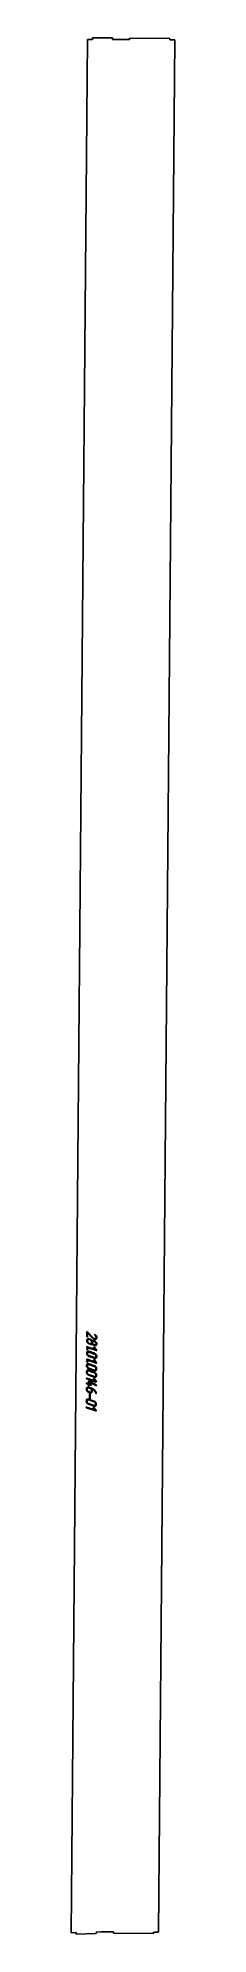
# Model space of a CAD drawing. Header units: millimetres. Extents: x 162 to 265, y 128 to 2016.
import ezdxf

# ---------------------------------------------------------------- set-up
doc = ezdxf.new("R2010")
doc.units = ezdxf.units.MM
doc.linetypes.add('K5LT_BASIC', pattern=[0])
doc.layers.add('Engraving', color=7, linetype='Continuous')

msp = doc.modelspace()

# ---------------------------------------------------------------- linework, layer by layer
at = {"color": 150, "linetype": 'K5LT_BASIC', "lineweight": 25, "true_color": 0x0080ff}
for p, q in [((161.6, 129.8), (177.8, 2014.4)), ((182.8, 2014.3), (177.8, 2014.4)), ((182.8, 2015.8), (182.8, 2014.3)), ((202.8, 2015.8), (182.8, 2015.8)), ((202.8, 2014.3), (202.8, 2015.8)), ((207.8, 2014.3), (202.8, 2014.3)), ((219.9, 2014.2), (214.9, 2014.3)), ((219.9, 2015.7), (219.9, 2014.2)), ((259.9, 2015.4), (219.9, 2015.7)), ((264.9, 2013.8), (248.7, 130.3)), ((259.9, 2013.9), (259.9, 2015.4)), ((264.9, 2013.8), (259.9, 2013.9)), ((161.6, 129.8), (166.6, 129.9)), ((166.6, 129.9), (166.6, 128.4)), ((166.6, 128.4), (186.6, 129)), ((186.6, 130.5), (191.6, 130.6)), ((186.6, 129), (186.6, 130.5)), ((198.7, 130.6), (203.7, 130.6)), ((203.7, 130.6), (203.7, 129.2)), ((203.7, 129.2), (243.7, 128.9)), ((243.7, 130.3), (248.7, 130.2)), ((243.7, 128.9), (243.7, 130.3)), ((248.7, 130.2), (248.7, 130.3))]:
    msp.add_line(p, q, dxfattribs=at)
for points in [[(214.9, 2014.3), (214.6, 2014.3), (214, 2014.3), (213.1, 2014.3), (212.2, 2014.3), (211.4, 2014.3), (210.5, 2014.3), (209.6, 2014.3), (208.7, 2014.3), (208.1, 2014.3), (207.8, 2014.3)], [(191.6, 130.6), (191.9, 130.6), (192.5, 130.6), (193.4, 130.6), (194.3, 130.6), (195.2, 130.6), (196, 130.6), (196.9, 130.6), (197.8, 130.6), (198.4, 130.6), (198.7, 130.6)]]:
    msp.add_open_spline(points, degree=3, dxfattribs=at)
at = {"layer": 'Engraving', "color": 150, "linetype": 'K5LT_BASIC', "lineweight": 25, "true_color": 0x0080ff}
for p, q in [((177.2, 723.4), (177.2, 727.7)), ((177.2, 718.9), (177.2, 719.6)), ((177.8, 727.8), (183.6, 721.8)), ((183.2, 721.4), (177.9, 726.8)), ((177.9, 726.8), (177.9, 723.2)), ((177.9, 718.6), (177.9, 719.3)), ((179.3, 721), (180.7, 720.5)), ((179.3, 720.2), (180.7, 719.8)), ((182.1, 717.8), (182.1, 717.1)), ((183.6, 721.8), (183.9, 721.6)), ((183.9, 721.6), (184.2, 721.4)), ((184.3, 718.9), (185, 718.6)), ((184.3, 718.2), (185, 717.9)), ((185.4, 725.1), (185.5, 725)), ((177.1, 706.4), (177.1, 707.1)), ((177.4, 700.7), (185.7, 697.7)), ((186.6, 696.7), (177.4, 699.9)), ((177.5, 713.1), (185.8, 710.2)), ((186.7, 709.2), (177.5, 712.4)), ((177.8, 706.2), (177.8, 706.9)), ((179.2, 708.5), (184.9, 706.5)), ((179.2, 707.8), (184.9, 705.8)), ((184.8, 702.3), (179.2, 704.3)), ((184.8, 701.6), (179.2, 703.5)), ((180.7, 716.2), (179.3, 716.7)), ((180.7, 715.5), (179.3, 716)), ((185, 715.1), (184.2, 715.3)), ((184.9, 714.4), (184.2, 714.6)), ((185.7, 697.7), (184.2, 699.8)), ((185.8, 710.2), (184.3, 712.2)), ((184.7, 700.1), (186.8, 697.2)), ((184.8, 712.6), (186.9, 709.7)), ((185.2, 714.3), (184.9, 714.4)), ((185.4, 714.2), (185.2, 714.3)), ((185.8, 714.2), (185.4, 714.2)), ((186.3, 703.9), (186.3, 703.2)), ((187, 716.6), (187.1, 716.2)), ((187, 703.7), (187, 703)), ((187.1, 716.2), (187.1, 716)), ((187.1, 716), (187.1, 715.8)), ((176.9, 687.6), (176.9, 688.3)), ((177, 694), (177, 694.7)), ((177.2, 681.9), (185.6, 679)), ((186.4, 677.9), (177.2, 681.2)), ((177.6, 687.4), (177.6, 688.1)), ((177.7, 693.7), (177.7, 694.5)), ((179, 689.7), (184.7, 687.8)), ((179, 689), (184.7, 687)), ((184.7, 683.5), (179, 685.5)), ((184.7, 682.8), (179, 684.8)), ((179.1, 696.1), (184.8, 694.1)), ((179.1, 695.4), (184.8, 693.4)), ((184.7, 689.8), (179.1, 691.8)), ((184.7, 689.1), (179.1, 691.1)), ((185.6, 679), (184.1, 681)), ((184.6, 681.3), (186.7, 678.5)), ((186.1, 685.1), (186.1, 684.4)), ((186.2, 691.5), (186.2, 690.8)), ((186.8, 684.9), (186.8, 684.2)), ((186.9, 691.2), (186.9, 690.5)), ((176.7, 670.7), (176.8, 671.4)), ((177.2, 676.9), (178.9, 676.3)), ((178.9, 675.6), (177.2, 676.2)), ((177.5, 670.5), (177.5, 671.2)), ((178.8, 660.9), (184.5, 658.9)), ((178.9, 676.3), (179, 678.8)), ((178.9, 674.5), (178.9, 675.6)), ((178.9, 672.8), (182.1, 671.7)), ((178.9, 672.1), (181.7, 671.1)), ((180.3, 668), (178.9, 668.5)), ((180.3, 667.3), (178.9, 667.8)), ((179.3, 679), (179.4, 679)), ((179.4, 679), (186.5, 675.1)), ((179.7, 678.1), (179.6, 676.1)), ((179.6, 676.1), (181.4, 675.4)), ((181.4, 674.7), (179.6, 675.4)), ((179.6, 675.4), (179.6, 674.3)), ((186.3, 674.5), (179.7, 678.1)), ((179.9, 661.8), (179.9, 666.1)), ((180.6, 665.8), (180.6, 661.6)), ((181.7, 671.1), (181.7, 669)), ((182.4, 670.9), (182.4, 668.7)), ((185.9, 667.3), (185.7, 667.7)), ((185.9, 667.2), (185.9, 667.3)), ((186, 667), (185.9, 667.2)), ((186.4, 674.4), (186.3, 674.5)), ((186.6, 667), (186.7, 666.9)), ((186.7, 674.9), (186.7, 674.7)), ((176.6, 658.8), (176.7, 659.5)), ((186.2, 649.1), (176.9, 652.3)), ((177, 653), (185.3, 650.1)), ((177.4, 658.6), (177.4, 659.3)), ((178.8, 660.2), (184.5, 658.2)), ((184.4, 654.6), (178.8, 656.6)), ((184.4, 653.9), (178.8, 655.9)), ((185.3, 650.1), (183.8, 652.2)), ((184.3, 652.5), (186.4, 649.6)), ((185.9, 656.3), (185.9, 655.6)), ((186.6, 656), (186.6, 655.3))]:
    msp.add_line(p, q, dxfattribs=at)
for points in [[(177.4, 727.9), (177.2, 727.8), (177.2, 727.7)], [(177.2, 723.4), (177.2, 723.3), (177.3, 723.1)], [(177.8, 720.8), (177.2, 720.4), (177.2, 719.6)], [(177.2, 718.9), (177.2, 718), (177.8, 717.1)], [(177.3, 723.1), (177.4, 723), (177.6, 723)], [(177.6, 727.9), (177.5, 728), (177.4, 727.9)], [(177.8, 727.8), (177.7, 727.9), (177.6, 727.9)], [(177.6, 723), (177.7, 722.9), (177.8, 723)], [(177.8, 723), (177.9, 723.1), (177.9, 723.2)], [(179.3, 721), (178.4, 721.3), (177.8, 720.8)], [(178.3, 720.2), (177.9, 719.9), (177.9, 719.3)], [(177.9, 718.6), (177.9, 718), (178.3, 717.5)], [(179.3, 720.2), (178.7, 720.4), (178.3, 720.2)], [(178.3, 717.5), (178.7, 716.9), (179.3, 716.7)], [(181.8, 719.8), (181.3, 720.3), (180.7, 720.5)], [(181.7, 719), (181.3, 719.5), (180.7, 719.8)], [(182.1, 717.8), (182.1, 718.4), (181.7, 719)], [(182.6, 718.7), (182.3, 719.3), (181.8, 719.8)], [(183.3, 719), (182.9, 718.9), (182.6, 718.7)], [(183.3, 718.1), (182.8, 717.8), (182.8, 717.2)], [(182.8, 717.2), (182.8, 716.7), (183.2, 716.1)], [(183.2, 721.4), (183.7, 721), (184, 720.7)], [(184.3, 718.9), (183.8, 719), (183.3, 719)], [(184.3, 718.2), (183.7, 718.4), (183.3, 718.1)], [(184, 720.7), (184.3, 720.5), (184.7, 720.4)], [(184.7, 721.1), (184.4, 721.2), (184.2, 721.4)], [(185.9, 721.3), (185.4, 720.9), (184.7, 721.1)], [(184.7, 720.4), (185.7, 720), (186.4, 720.6)], [(185.1, 725.1), (185, 725), (185, 724.8)], [(185, 724.8), (185, 724.7), (185.1, 724.6)], [(186.5, 717.5), (185.8, 718.3), (185, 718.6)], [(186, 717.1), (185.6, 717.7), (185, 717.9)], [(185.4, 725.1), (185.2, 725.1), (185.1, 725.1)], [(185.1, 724.6), (185.1, 724.5), (185.2, 724.4)], [(185.2, 724.4), (185.9, 724), (186.2, 723.4)], [(186.8, 723.6), (186.3, 724.4), (185.5, 725)], [(186.3, 721.8), (186.1, 721.5), (185.9, 721.3)], [(186.2, 723.4), (186.4, 722.9), (186.4, 722.4)], [(186.4, 722.4), (186.4, 722.1), (186.3, 721.8)], [(186.4, 720.6), (187.1, 721.2), (187.1, 722.2)], [(187, 716.6), (186.8, 717.1), (186.5, 717.5)], [(187.1, 722.2), (187.2, 722.9), (186.8, 723.6)], [(177.1, 700.6), (177, 700.5), (177, 700.4)], [(177, 700.4), (177, 700.3), (177.1, 700.1)], [(177.1, 698.8), (177, 698.8), (177, 698.5)], [(177, 698.5), (177, 698.2), (177.2, 698.1)], [(177.2, 713.1), (177.1, 712.9), (177.1, 712.9)], [(177.1, 712.9), (177.1, 712.7), (177.2, 712.6)], [(177.2, 711.3), (177.1, 711.2), (177.1, 710.9)], [(177.1, 710.9), (177.1, 710.7), (177.3, 710.5)], [(177.7, 708.4), (177.1, 708), (177.1, 707.1)], [(177.1, 706.4), (177, 705.5), (177.7, 704.7)], [(177.4, 700.7), (177.2, 700.7), (177.1, 700.6)], [(177.1, 700.1), (177.2, 700), (177.4, 699.9)], [(177.5, 698.9), (177.3, 698.9), (177.1, 698.8)], [(177.5, 713.1), (177.3, 713.2), (177.2, 713.1)], [(177.2, 712.6), (177.3, 712.4), (177.5, 712.4)], [(177.6, 711.3), (177.4, 711.4), (177.2, 711.3)], [(177.3, 710.5), (177.4, 710.3), (177.6, 710.2)], [(177.8, 698.6), (177.6, 698.8), (177.5, 698.9)], [(178, 711), (177.8, 711.2), (177.6, 711.3)], [(177.6, 710.2), (177.8, 710.2), (178, 710.3)], [(179.2, 708.5), (178.3, 708.8), (177.7, 708.4)], [(177.7, 704.7), (178.3, 703.8), (179.2, 703.5)], [(177.8, 717.1), (178.4, 716.3), (179.3, 716)], [(178.2, 707.7), (177.8, 707.4), (177.8, 706.9)], [(177.8, 706.2), (177.8, 705.6), (178.2, 705)], [(178.1, 698.1), (178.1, 698.4), (177.8, 698.6)], [(178.2, 710.6), (178.2, 710.8), (178, 711)], [(178, 710.3), (178.2, 710.4), (178.2, 710.6)], [(179.2, 707.8), (178.6, 708), (178.2, 707.7)], [(178.2, 705), (178.6, 704.5), (179.2, 704.3)], [(180.7, 716.2), (181.3, 716), (181.7, 716.3)], [(180.7, 715.5), (181.3, 715.3), (181.8, 715.4)], [(181.7, 716.3), (182.1, 716.5), (182.1, 717.1)], [(181.8, 715.4), (182.3, 715.6), (182.6, 716)], [(182.6, 716), (182.9, 715.5), (183.3, 715.1)], [(183.2, 716.1), (183.6, 715.5), (184.2, 715.3)], [(183.3, 715.1), (183.7, 714.8), (184.2, 714.6)], [(184.2, 700.3), (184.1, 700.2), (184.1, 700.1)], [(184.1, 700.1), (184.1, 699.9), (184.2, 699.8)], [(184.3, 712.7), (184.2, 712.7), (184.2, 712.5)], [(184.2, 712.5), (184.2, 712.4), (184.3, 712.2)], [(184.5, 700.3), (184.3, 700.4), (184.2, 700.3)], [(184.6, 712.7), (184.4, 712.8), (184.3, 712.7)], [(184.7, 700.1), (184.5, 700.3), (184.5, 700.3)], [(184.8, 712.6), (184.6, 712.7), (184.6, 712.7)], [(184.8, 702.3), (185.4, 702.1), (185.8, 702.3)], [(184.8, 701.6), (185.7, 701.3), (186.3, 701.7)], [(186.4, 705.4), (185.7, 706.2), (184.9, 706.5)], [(185.9, 705.1), (185.5, 705.6), (184.9, 705.8)], [(185, 715.1), (185.5, 714.9), (186, 715.1)], [(185.8, 714.2), (186.2, 714.2), (186.5, 714.4)], [(185.8, 702.3), (186.3, 702.6), (186.3, 703.2)], [(186.3, 703.9), (186.3, 704.5), (185.9, 705.1)], [(186.4, 716), (186.4, 716.6), (186, 717.1)], [(186, 715.1), (186.4, 715.4), (186.4, 716)], [(186.3, 701.7), (187, 702.1), (187, 703)], [(187, 703.7), (187, 704.6), (186.4, 705.4)], [(186.5, 714.4), (187.1, 714.9), (187.1, 715.8)], [(186.7, 709.2), (186.8, 709.1), (186.9, 709.2)], [(187, 709.4), (187, 709.5), (186.9, 709.7)], [(186.9, 709.2), (187, 709.3), (187, 709.4)], [(176.9, 681.9), (176.8, 681.7), (176.8, 681.6)], [(176.8, 681.6), (176.8, 681.5), (176.9, 681.4)], [(177.5, 689.6), (176.9, 689.2), (176.9, 688.3)], [(176.9, 687.6), (176.9, 686.8), (177.5, 685.9)], [(177.2, 681.9), (177, 681.9), (176.9, 681.9)], [(176.9, 681.4), (177, 681.2), (177.2, 681.2)], [(177.6, 696), (177, 695.5), (177, 694.7)], [(177, 694), (176.9, 693.1), (177.6, 692.3)], [(177.2, 698.1), (177.3, 697.9), (177.5, 697.8)], [(177.5, 697.8), (177.7, 697.7), (177.9, 697.8)], [(179, 689.7), (178.2, 690.1), (177.5, 689.6)], [(177.5, 685.9), (178.1, 685.1), (179, 684.8)], [(179.1, 696.1), (178.2, 696.4), (177.6, 696)], [(177.6, 692.3), (178.2, 691.4), (179.1, 691.1)], [(178, 688.9), (177.6, 688.7), (177.6, 688.1)], [(177.6, 687.4), (177.6, 686.8), (178, 686.2)], [(178.1, 695.3), (177.7, 695), (177.7, 694.5)], [(177.7, 693.7), (177.7, 693.2), (178.1, 692.6)], [(177.9, 697.8), (178, 697.9), (178.1, 698.1)], [(179, 689), (178.5, 689.2), (178, 688.9)], [(178, 686.2), (178.4, 685.7), (179, 685.5)], [(179.1, 695.4), (178.5, 695.6), (178.1, 695.3)], [(178.1, 692.6), (178.5, 692), (179.1, 691.8)], [(184.1, 681.5), (183.9, 681.4), (183.9, 681.3)], [(183.9, 681.3), (183.9, 681.2), (184.1, 681)], [(184.3, 681.5), (184.2, 681.6), (184.1, 681.5)], [(184.6, 681.3), (184.4, 681.5), (184.3, 681.5)], [(184.7, 689.8), (185.3, 689.6), (185.7, 689.9)], [(184.7, 689.1), (185.6, 688.8), (186.2, 689.2)], [(186.2, 686.6), (185.6, 687.5), (184.7, 687.8)], [(185.7, 686.3), (185.3, 686.8), (184.7, 687)], [(184.7, 683.5), (185.3, 683.3), (185.7, 683.6)], [(184.7, 682.8), (185.6, 682.5), (186.2, 682.9)], [(186.3, 693), (185.6, 693.8), (184.8, 694.1)], [(185.8, 692.6), (185.3, 693.2), (184.8, 693.4)], [(185.7, 689.9), (186.2, 690.2), (186.2, 690.8)], [(186.1, 685.1), (186.1, 685.7), (185.7, 686.3)], [(185.7, 683.6), (186.1, 683.8), (186.1, 684.4)], [(186.2, 691.5), (186.2, 692.1), (185.8, 692.6)], [(186.2, 689.2), (186.9, 689.6), (186.9, 690.5)], [(186.8, 684.9), (186.8, 685.8), (186.2, 686.6)], [(186.2, 682.9), (186.8, 683.3), (186.8, 684.2)], [(186.9, 691.2), (186.9, 692.1), (186.3, 693)], [(186.6, 696.7), (186.7, 696.7), (186.8, 696.8)], [(186.9, 697), (186.9, 697.1), (186.8, 697.2)], [(186.8, 696.8), (186.9, 696.8), (186.9, 697)], [(176.7, 670.7), (176.7, 669.8), (177.4, 669)], [(177.3, 660.8), (176.7, 660.3), (176.7, 659.5)], [(176.9, 676.9), (176.8, 676.8), (176.8, 676.7)], [(176.8, 676.7), (176.8, 676.5), (176.9, 676.4)], [(177.4, 672.7), (176.8, 672.2), (176.8, 671.4)], [(177.2, 676.9), (177, 677), (176.9, 676.9)], [(176.9, 676.4), (177, 676.3), (177.2, 676.2)], [(178.8, 660.9), (177.9, 661.2), (177.3, 660.8)], [(178.9, 672.8), (178, 673.1), (177.4, 672.7)], [(177.4, 669), (178, 668.1), (178.9, 667.8)], [(177.9, 672), (177.5, 671.7), (177.5, 671.2)], [(177.5, 670.5), (177.5, 669.9), (177.9, 669.3)], [(178.9, 672.1), (178.3, 672.3), (177.9, 672)], [(177.9, 669.3), (178.3, 668.8), (178.9, 668.5)], [(178.9, 674.5), (178.9, 674.4), (179, 674.2)], [(179.1, 679), (179, 679), (179, 678.8)], [(179, 674.2), (179.1, 674.1), (179.3, 674.1)], [(179.3, 679), (179.2, 679.1), (179.1, 679)], [(179.3, 674.1), (179.4, 674), (179.5, 674.1)], [(179.5, 674.1), (179.6, 674.2), (179.6, 674.3)], [(180, 666.3), (179.9, 666.2), (179.9, 666.1)], [(179.9, 661.8), (179.9, 661.6), (180, 661.5)], [(180.3, 666.3), (180.1, 666.4), (180, 666.3)], [(180, 661.5), (180.1, 661.4), (180.2, 661.3)], [(180.2, 661.3), (180.4, 661.3), (180.5, 661.4)], [(180.3, 668), (180.9, 667.8), (181.3, 668.1)], [(180.3, 667.3), (181.2, 667), (181.8, 667.4)], [(180.5, 666.2), (180.3, 666.3), (180.3, 666.3)], [(180.6, 665.8), (180.6, 666), (180.5, 666.2)], [(180.5, 661.4), (180.6, 661.4), (180.6, 661.6)], [(181.3, 668.1), (181.7, 668.4), (181.7, 669)], [(181.7, 675.3), (181.5, 675.4), (181.4, 675.4)], [(181.4, 674.7), (181.6, 674.7), (181.7, 674.8)], [(181.8, 675), (181.8, 675.1), (181.7, 675.3)], [(181.7, 674.8), (181.8, 674.8), (181.8, 675)], [(181.8, 667.4), (182.4, 667.8), (182.4, 668.7)], [(184.8, 670), (183.5, 671.2), (182.1, 671.7)], [(182.4, 670.9), (182.9, 670.7), (183.4, 670.3)], [(183.4, 670.3), (183.9, 669.9), (184.4, 669.5)], [(184.4, 669.5), (185, 668.9), (185.3, 668.3)], [(186.6, 667), (186.1, 668.7), (184.8, 670)], [(185.3, 668.3), (185.5, 668), (185.7, 667.7)], [(186, 667), (186.1, 666.8), (186.1, 666.8)], [(186.1, 666.8), (186.2, 666.7), (186.3, 666.7)], [(186.3, 666.7), (186.4, 666.6), (186.6, 666.7)], [(186.4, 677.9), (186.6, 677.9), (186.7, 678)], [(186.4, 674.4), (186.5, 674.4), (186.6, 674.4)], [(186.7, 674.9), (186.6, 675), (186.5, 675.1)], [(186.6, 674.4), (186.7, 674.5), (186.7, 674.7)], [(186.6, 666.7), (186.7, 666.7), (186.7, 666.9)], [(186.8, 678.2), (186.8, 678.3), (186.7, 678.5)], [(186.7, 678), (186.8, 678), (186.8, 678.2)], [(176.6, 658.8), (176.6, 657.9), (177.3, 657.1)], [(176.7, 653), (176.6, 652.9), (176.6, 652.8)], [(176.6, 652.8), (176.6, 652.6), (176.7, 652.5)], [(177, 653), (176.8, 653.1), (176.7, 653)], [(176.7, 652.5), (176.8, 652.4), (176.9, 652.3)], [(177.3, 657.1), (177.9, 656.2), (178.8, 655.9)], [(177.8, 660.1), (177.4, 659.8), (177.4, 659.3)], [(177.4, 658.6), (177.4, 658), (177.8, 657.4)], [(178.8, 660.2), (178.2, 660.4), (177.8, 660.1)], [(177.8, 657.4), (178.2, 656.8), (178.8, 656.6)], [(183.8, 652.7), (183.7, 652.6), (183.7, 652.4)], [(183.7, 652.4), (183.7, 652.3), (183.8, 652.2)], [(184.1, 652.7), (183.9, 652.7), (183.8, 652.7)], [(184.3, 652.5), (184.1, 652.7), (184.1, 652.7)], [(184.4, 654.6), (185, 654.4), (185.4, 654.7)], [(184.4, 653.9), (185.3, 653.6), (185.9, 654)], [(185.9, 657.8), (185.3, 658.6), (184.5, 658.9)], [(185.5, 657.4), (185, 658), (184.5, 658.2)], [(185.4, 654.7), (185.9, 655), (185.9, 655.6)], [(185.9, 656.3), (185.9, 656.9), (185.5, 657.4)], [(186.6, 656), (186.6, 656.9), (185.9, 657.8)], [(185.9, 654), (186.6, 654.5), (186.6, 655.3)], [(186.2, 649.1), (186.3, 649.1), (186.4, 649.1)], [(186.5, 649.3), (186.5, 649.5), (186.4, 649.6)], [(186.4, 649.1), (186.5, 649.2), (186.5, 649.3)]]:
    msp.add_open_spline(points, degree=2, dxfattribs=at)

doc.saveas('drawing.dxf')
